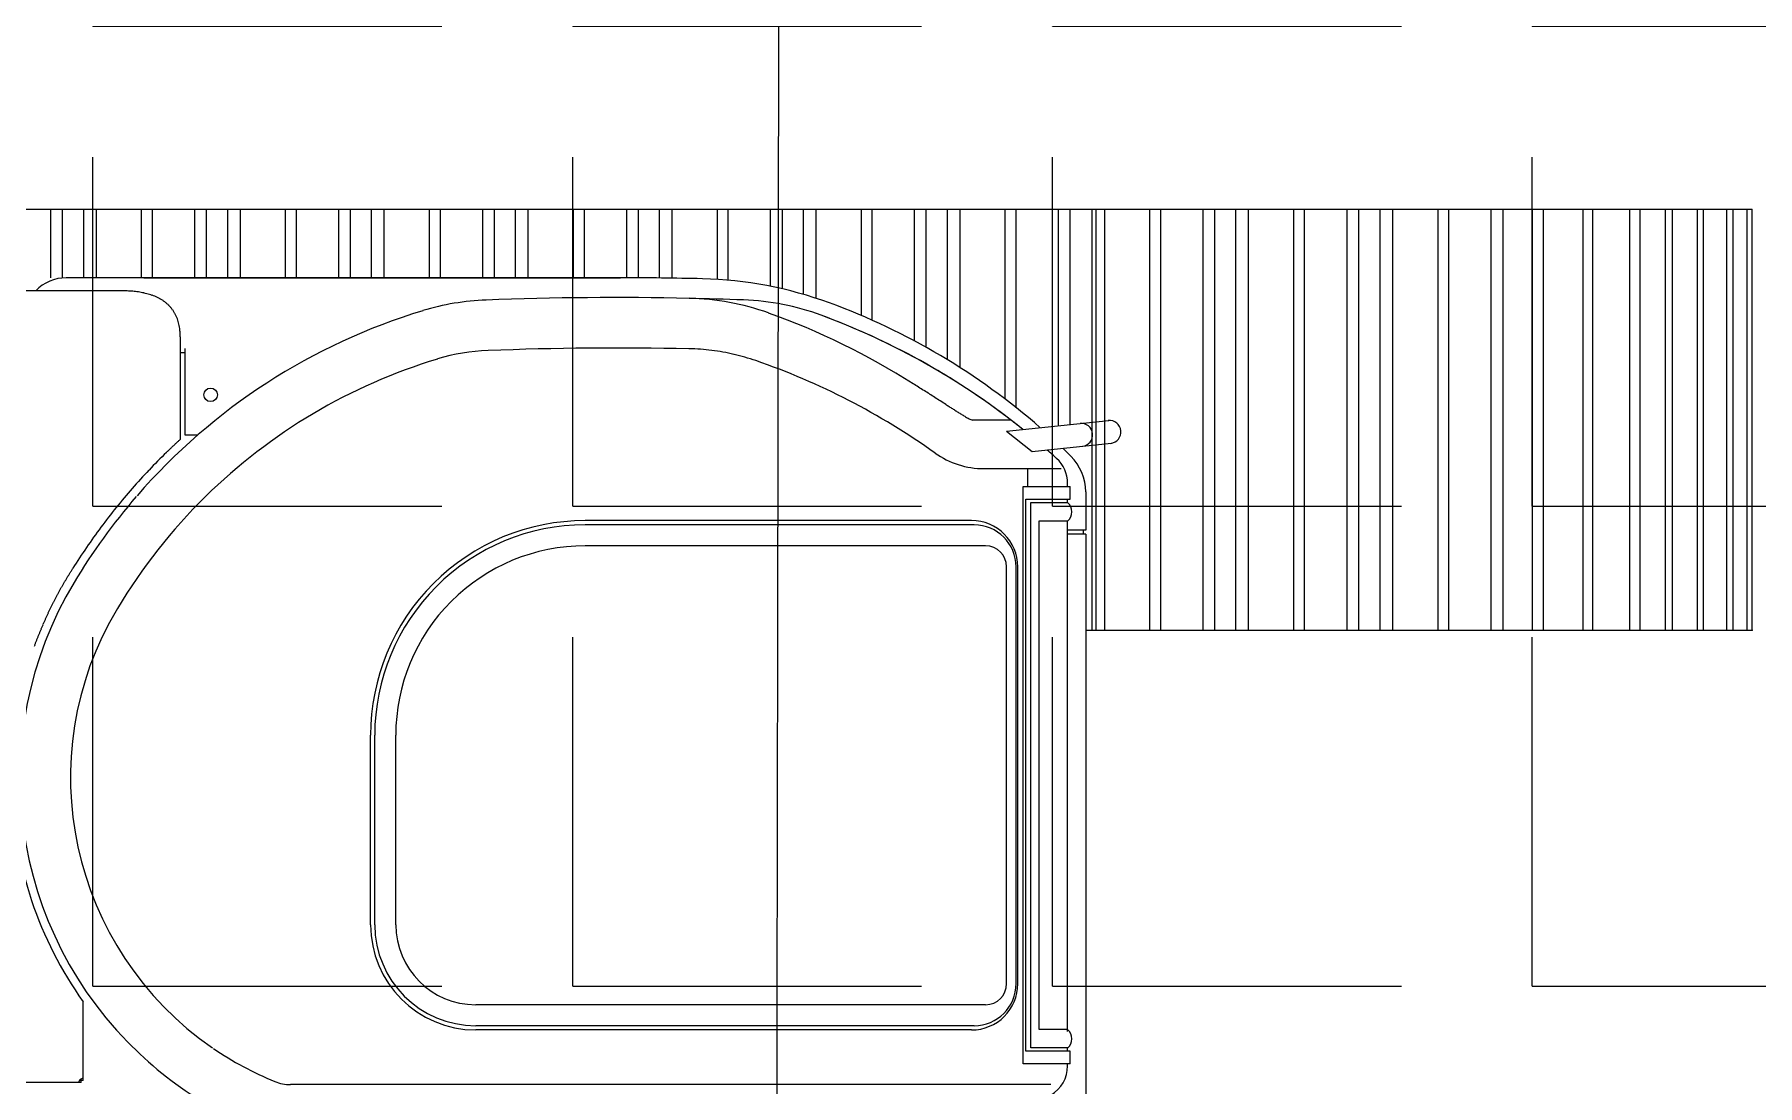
# Model space of a CAD drawing. Header units: metres. Extents: x 668617 to 675126, y 2286318 to 2293677.
# Drawn here: x 669149.975 to 669152.938, y 2287258.705 to 2287260.511 of the extents above; entities that cross this region are included whole.
import ezdxf

# ---------------------------------------------------------------- set-up
doc = ezdxf.new("R2010")
doc.units = ezdxf.units.M
doc.header["$MEASUREMENT"] = 0
for name, color, linetype in [('0_GUIA', 6, 'Continuous'), ('0_VEH_CONSTRUCCION', 250, 'Continuous'), ('DMTG-ZONA-TRABAJO', 250, 'Continuous')]:
    doc.layers.add(name, color=color, linetype=linetype)

# ---------------------------------------------------------------- blocks, each defined once
blk = doc.blocks.new('excavadora planta')
at = {"color": 0}
for p, q in [((-3.312, -0.8632), (-3.312, -0.1704)), ((-3.2703, -0.2061), (-2.3626, -0.2061)), ((-2.1147, -0.2108), (-2.1147, -0.305)), ((-2.1147, -0.2108), (-2.1102, -0.2108)), ((-2.1124, -0.2085), (-2.1124, -0.213)), ((-2.1124, -0.2085), (-1.8924, -0.2085)), ((-3.2934, -0.2307), (-3.2934, -0.2458)), ((-3.2934, -0.2307), (-3.2375, -0.2307)), ((-3.2934, -0.2458), (-3.2405, -0.2458)), ((-3.2904, -0.2284), (-3.2904, -0.2307)), ((-3.2904, -0.2458), (-3.2904, -0.2498)), ((-3.2405, -0.2458), (-3.2405, -0.905)), ((-3.2375, -0.2307), (-3.2375, -0.9201)), ((-3.2904, -0.2498), (-3.2465, -0.2498)), ((-3.2465, -0.2498), (-3.2465, -0.901)), ((-3.2904, -0.2694), (-3.2904, -0.8789)), ((-3.2904, -0.2719), (-3.2566, -0.2719)), ((-3.2904, -0.2719), (-3.2904, -0.8789)), ((-3.2566, -0.2719), (-3.2566, -0.8789)), ((-3.1787, -0.2764), (-2.5836, -0.2764)), ((-3.1757, -0.2714), (-2.5836, -0.2714)), ((-3.1925, -0.3015), (-2.5836, -0.3015)), ((-3.2309, -0.3266), (-3.2309, -0.8241)), ((-3.2289, -0.3266), (-3.2289, -0.8241)), ((-3.2176, -0.3266), (-3.2176, -0.8241)), ((-2.4881, -0.397), (-2.4881, -0.6231)), ((-2.463, -0.397), (-2.463, -0.6231)), ((-2.458, -0.397), (-2.458, -0.6231)), ((-4.1079, -0.7486), (-4.1079, -1.251)), ((-3.312, -0.7486), (-4.1079, -0.7486)), ((-4.1018, -0.7486), (-4.1018, -1.251)), ((-4.0852, -0.7486), (-4.0852, -1.251)), ((-4.0775, -0.7486), (-4.0775, -1.251)), ((-4.0497, -0.7486), (-4.0497, -1.251)), ((-4.0425, -0.7486), (-4.0425, -1.251)), ((-4.0128, -0.7486), (-4.0128, -1.251)), ((-4.0045, -0.7486), (-4.0045, -1.251)), ((-3.9743, -0.7486), (-3.9743, -1.251)), ((-3.962, -0.7486), (-3.962, -1.251)), ((-3.9176, -0.7486), (-3.9176, -1.251)), ((-3.9061, -0.7486), (-3.9061, -1.251)), ((-3.9061, -0.7486), (-3.9061, -1.251)), ((-3.8587, -0.7486), (-3.8587, -1.251)), ((-3.8455, -0.7486), (-3.8455, -1.251)), ((-3.8104, -0.7486), (-3.8104, -1.251)), ((-3.7963, -0.7486), (-3.7963, -1.251)), ((-3.7458, -0.7486), (-3.7458, -1.251)), ((-3.7328, -0.7486), (-3.7328, -1.251)), ((-3.6789, -0.7486), (-3.6789, -1.251)), ((-3.6638, -0.7486), (-3.6638, -1.251)), ((-3.6381, -0.7486), (-3.6381, -1.251)), ((-3.6241, -0.7486), (-3.6241, -1.251)), ((-3.5735, -0.7486), (-3.5735, -1.251)), ((-3.5605, -0.7486), (-3.5605, -1.251)), ((-3.5065, -0.7486), (-3.5065, -1.251)), ((-3.4915, -0.7486), (-3.4915, -1.251)), ((-3.4663, -0.7486), (-3.4663, -1.251)), ((-3.4522, -0.7486), (-3.4522, -1.251)), ((-3.4017, -0.7486), (-3.4017, -1.251)), ((-3.3886, -0.7486), (-3.3886, -1.251)), ((-3.3347, -0.7486), (-3.3347, -1.251)), ((-3.3245, -0.7486), (-3.3245, -1.251)), ((-3.3196, -0.7486), (-3.3196, -1.251)), ((-3.312, -0.8632), (-3.2904, -0.8632)), ((-3.3088, -0.8678), (-3.3088, -0.8632)), ((-3.1925, -0.8492), (-2.7142, -0.8492)), ((-3.312, -0.9135), (-3.312, -0.8678)), ((-3.312, -0.8678), (-3.2904, -0.8678)), ((-3.2566, -0.8789), (-3.2904, -0.8789)), ((-3.2566, -0.8789), (-3.2904, -0.8789)), ((-3.1787, -0.8743), (-2.7142, -0.8743)), ((-3.1757, -0.8794), (-2.7142, -0.8794)), ((-3.2405, -0.905), (-3.2934, -0.905)), ((-3.2934, -0.905), (-3.2934, -0.9201)), ((-3.2465, -0.901), (-3.2904, -0.901)), ((-3.2904, -0.901), (-3.2904, -0.905)), ((-3.2375, -0.9201), (-3.2934, -0.9201)), ((-3.2904, -0.9201), (-3.2904, -0.9239)), ((-3.1905, -0.9414), (-3.2828, -0.9414)), ((-3.248, -0.9618), (-3.3425, -0.9717)), ((-3.2174, -0.986), (-3.248, -0.9618)), ((-3.2174, -0.986), (-3.3396, -0.9989)), ((-2.2514, -0.9813), (-2.2368, -0.9813)), ((-2.2368, -0.9813), (-2.2368, -1.0848)), ((-2.2307, -1.0986), (-2.2307, -0.9763)), ((-3.2936, -0.994), (-3.2936, -1.251)), ((-3.2796, -0.9926), (-3.2796, -1.251)), ((-3.2228, -0.9994), (-3.177, -0.9994)), ((-3.229, -1.014), (-3.229, -1.251)), ((-3.216, -1.0242), (-3.216, -1.251)), ((-3.162, -1.0619), (-3.162, -1.251)), ((-3.1469, -1.0713), (-3.1469, -1.251)), ((-3.1217, -1.086), (-3.1217, -1.251)), ((-2.2368, -1.0798), (-2.2307, -1.0798)), ((-3.1077, -1.0937), (-3.1077, -1.251)), ((-2.2307, -1.0986), (-2.2307, -1.0986)), ((-3.0571, -1.1184), (-3.0571, -1.251)), ((-3.0441, -1.1241), (-3.0441, -1.251)), ((-2.9901, -1.1448), (-2.9901, -1.251)), ((-2.975, -1.1493), (-2.975, -1.251)), ((-2.9498, -1.1559), (-2.9498, -1.251)), ((-2.9358, -1.1589), (-2.9358, -1.251)), ((-2.8852, -1.1663), (-2.8852, -1.251)), ((-2.8722, -1.1675), (-2.8722, -1.251)), ((-2.8182, -1.1687), (-2.8182, -1.251)), ((-2.8031, -1.1689), (-2.8031, -1.251)), ((-2.7779, -1.1692), (-2.7779, -1.251)), ((-2.7639, -1.1692), (-2.7639, -1.251)), ((-2.1873, -1.1692), (-2.7566, -1.1692)), ((-2.7566, -1.1692), (-2.0946, -1.1692)), ((-2.7566, -1.1692), (-2.0946, -1.1692)), ((-2.7133, -1.1692), (-2.7133, -1.251)), ((-2.7003, -1.1692), (-2.7003, -1.251)), ((-2.6463, -1.1692), (-2.6463, -1.251)), ((-2.6312, -1.1692), (-2.6312, -1.251)), ((-2.606, -1.1692), (-2.606, -1.251)), ((-2.592, -1.1692), (-2.592, -1.251)), ((-2.5414, -1.1692), (-2.5414, -1.251)), ((-2.5284, -1.1692), (-2.5284, -1.251)), ((-2.4744, -1.1692), (-2.4744, -1.251)), ((-2.4593, -1.1692), (-2.4593, -1.251)), ((-2.4341, -1.1692), (-2.4341, -1.251)), ((-2.4201, -1.1692), (-2.4201, -1.251)), ((-2.3695, -1.1692), (-2.3695, -1.251)), ((-2.3565, -1.1692), (-2.3565, -1.251)), ((-2.3025, -1.1692), (-2.3025, -1.251)), ((-2.2874, -1.1692), (-2.2874, -1.251)), ((-2.2622, -1.1692), (-2.2622, -1.251)), ((-2.2482, -1.1692), (-2.2482, -1.251)), ((-2.1976, -1.1692), (-2.1976, -1.251)), ((-2.1846, -1.1692), (-2.1846, -1.251)), ((-2.1604, -1.1536), (-2.0446, -1.1536)), ((-2.1306, -1.1692), (-2.1306, -1.251)), ((-2.1155, -1.1692), (-2.1155, -1.251)), ((-2.0903, -1.1692), (-2.0903, -1.251)), ((-2.0763, -1.1692), (-2.0763, -1.251)), ((-0.5175, -1.251), (-4.1079, -1.251))]:
    blk.add_line(p, q, dxfattribs=at)
blk.add_circle((-2.267, -1.0295), 0.00804, dxfattribs=at)
for centre, radius, start, end in [((-2.4916, -0.5726), 0.4522, 46.8491, 60.9859), ((-3.2502, -0.2284), 0.0402, 120.2449, 180), ((-2.3626, -0.2563), 0.0502, 67.8228, 90), ((-2.4916, -0.5727), 0.3919, 55.6137, 67.8228), ((-2.1147, -0.2085), 0.00502, 270, 0), ((-2.4916, -0.5727), 0.4522, 328.9973, 46.8579), ((-3.2808, -0.2608), 0.0147, 131.1117, 228.8883), ((-2.4916, -0.5727), 0.3919, 328.9974, 55.4447), ((-3.1757, -0.3266), 0.0553, 90, 180), ((-3.1787, -0.3266), 0.0502, 90, 180), ((-2.5836, -0.397), 0.1256, 0, 90), ((-2.5836, -0.397), 0.1206, 0, 90), ((-3.1925, -0.3266), 0.0251, 90, 180), ((-2.5836, -0.397), 0.0955, 0, 90), ((-2.4916, -0.5727), 0.4623, 1.6968, 35.3892), ((-2.7142, -0.6231), 0.2562, 270, 0), ((-2.7142, -0.6231), 0.2512, 270, 0), ((-2.7142, -0.6231), 0.2261, 270, 0), ((4.5522, -3.3372), 7.1046, 158.56349, 158.57747), ((4.5621, -3.3103), 7.104, 158.78094, 158.79492), ((4.5726, -3.2839), 7.1043, 158.99556, 159.00954), ((4.5825, -3.2582), 7.1044, 159.20373, 159.21771), ((4.5924, -3.2319), 7.1043, 159.41656, 159.43054), ((4.7139, -3.2455), 7.2229, 159.64057, 159.65432), ((4.7233, -3.2188), 7.2225, 159.85168, 159.86543), ((4.7282, -3.1893), 7.2171, 160.07066, 160.08464), ((4.3159, -3.6038), 6.9896, 155.99095, 156.00516), ((4.3276, -3.5791), 6.9902, 156.20036, 156.21457), ((4.338, -3.5532), 6.9894, 156.41487, 156.42908), ((4.351, -3.5289), 6.9916, 156.62625, 156.64023), ((4.3606, -3.5014), 6.9896, 156.84991, 156.86412), ((4.3723, -3.4755), 6.9902, 157.06838, 157.08259), ((4.3821, -3.4514), 6.9899, 157.26726, 157.28147), ((4.3924, -3.4255), 6.9895, 157.48187, 157.49608), ((4.5101, -3.4431), 7.1049, 157.70039, 157.71437), ((4.5206, -3.4155), 7.1043, 157.92424, 157.93822), ((4.5305, -3.3905), 7.1041, 158.12776, 158.14174), ((4.5417, -3.3641), 7.1047, 158.34424, 158.35822), ((-2.7327, -0.4278), 0.6732, 314.4947, 328.9974), ((3.9529, -3.8583), 6.7714, 152.97756, 152.99223), ((4.0614, -3.8823), 6.879, 153.19603, 153.21046), ((4.0735, -3.858), 6.879, 153.40768, 153.42212), ((4.0857, -3.8331), 6.8787, 153.62379, 153.63823), ((4.0978, -3.8088), 6.8789, 153.83545, 153.84989), ((4.1099, -3.7839), 6.8788, 154.05157, 154.06601), ((4.122, -3.7591), 6.8789, 154.2677, 154.28214), ((4.1335, -3.7342), 6.8785, 154.48167, 154.49611), ((4.1457, -3.7093), 6.8788, 154.69779, 154.71223), ((4.1578, -3.6844), 6.8792, 154.91389, 154.92833), ((4.1693, -3.6595), 6.8791, 155.12787, 155.14231), ((4.1802, -3.6346), 6.8785, 155.33978, 155.35422), ((4.2933, -3.6556), 6.9901, 155.55595, 155.57016), ((4.3043, -3.6303), 6.9898, 155.76788, 155.78209), ((3.6951, -4.1166), 6.6676, 150.1865, 150.2014), ((3.7076, -4.0937), 6.6671, 150.39598, 150.41087), ((3.8126, -4.1206), 6.7717, 150.62162, 150.63628), ((3.8252, -4.0973), 6.7713, 150.83112, 150.84579), ((3.8372, -4.0746), 6.7708, 151.03388, 151.04855), ((3.8522, -4.0496), 6.7718, 151.26612, 151.28078), ((3.8642, -4.0268), 6.7715, 151.46888, 151.48355), ((3.8768, -4.0029), 6.7712, 151.6828, 151.69747), ((3.89, -3.9785), 6.7713, 151.90347, 151.91814), ((3.9032, -3.954), 6.7714, 152.12414, 152.13881), ((3.9157, -3.9301), 6.7714, 152.33807, 152.35274), ((3.9283, -3.9067), 6.7718, 152.54758, 152.56225), ((3.9403, -3.8816), 6.7709, 152.76807, 152.78274), ((-2.7327, -0.4278), 0.7335, 319.1041, 328.9974), ((-2.7329, -0.4276), 0.7438, 325.6488, 327.9373), ((3.5525, -4.3545), 6.6674, 147.99667, 148.01157), ((3.5615, -4.3391), 6.667, 148.13504, 148.14993), ((3.57, -4.3254), 6.667, 148.25808, 148.27298), ((3.5796, -4.3106), 6.6674, 148.39484, 148.40974), ((3.5886, -4.2958), 6.6673, 148.52898, 148.54388), ((3.5976, -4.281), 6.6673, 148.66312, 148.67802), ((3.6067, -4.2662), 6.6673, 148.79726, 148.81216), ((3.6157, -4.2514), 6.6674, 148.9314, 148.94629), ((3.6276, -4.2313), 6.6673, 149.1168, 149.13169), ((3.6406, -4.209), 6.667, 149.32442, 149.33932), ((3.6543, -4.186), 6.6671, 149.53888, 149.55378), ((3.6679, -4.1631), 6.6673, 149.75333, 149.76822), ((3.6815, -4.139), 6.667, 149.97639, 149.99129), ((-3.1757, -0.8241), 0.0553, 180, 270), ((-3.1787, -0.8241), 0.0502, 180, 270), ((-3.1925, -0.8241), 0.0251, 180, 270), ((-2.7322, -0.428), 0.743, 323.3577, 325.6488), ((-3.2808, -0.8899), 0.0147, 131.112, 228.888), ((-2.733, -0.4274), 0.744, 321.07, 323.3581), ((-2.7323, -0.428), 0.7431, 318.7793, 321.0702), ((-3.2517, -0.9135), 0.0603, 180, 225.3506), ((-3.2502, -0.9239), 0.0402, 180, 227.6177), ((5.9164, -0.9254), 9.1593, 179.96665, 180.03335), ((-2.7327, -0.4278), 0.6732, 286.8207, 314.4947), ((-2.7327, -0.4278), 0.7335, 286.8207, 318.995), ((-2.7329, -0.4275), 0.7439, 316.491, 318.7795), ((5.8849, -0.936), 9.1278, 179.96654, 180.03346), ((-3.1905, -1.0419), 0.1005, 54.5482, 90), ((-2.7328, -0.4276), 0.7437, 314.2016, 316.4903), ((-2.7292, -0.3845), 0.8039, 225.3506, 226.2954), ((-2.7016, -0.3227), 0.8541, 227.6177, 228.6279), ((-2.7016, -0.3227), 0.8541, 227.6173, 228.6263), ((-2.6422, -0.2718), 0.8448, 234.5482, 250.9509), ((2.2641, -5.7044), 6.5235, 133.43168, 133.44497), ((2.2749, -5.6936), 6.5232, 133.55269, 133.56598), ((2.2857, -5.6835), 6.5233, 133.66976, 133.68306), ((2.2966, -5.6733), 6.5235, 133.78684, 133.80013), ((2.3074, -5.6625), 6.5232, 133.90786, 133.92115), ((2.3176, -5.653), 6.5234, 134.01686, 134.03015), ((2.3278, -5.6429), 6.5232, 134.12983, 134.14312), ((-3.3404, -0.9852), 0.0137, 96.0186, 276.0186), ((-3.3067, -0.9817), 0.0137, 96.0186, 276.0186), ((2.1726, -5.7772), 6.5145, 132.51356, 132.52662), ((2.1874, -5.7753), 6.5231, 132.60791, 132.62121), ((2.2002, -5.7639), 6.5234, 132.74532, 132.75861), ((2.2105, -5.7544), 6.5234, 132.85434, 132.86763), ((2.2213, -5.7443), 6.5233, 132.97142, 132.98471), ((2.2315, -5.7342), 6.5229, 133.08434, 133.09763), ((2.243, -5.724), 6.5234, 133.20559, 133.21888), ((2.2539, -5.7139), 6.5234, 133.32267, 133.33596), ((-2.7292, -0.3845), 0.8039, 228.8999, 249.8417), ((-2.7016, -0.3227), 0.8541, 231.1702, 249.838), ((-2.7016, -0.3227), 0.8541, 231.1718, 232.3951), ((-2.7016, -0.3227), 0.8541, 232.396, 249.838), ((-3.1802, -1.0139), 0.0149, 59.8755, 77.7362), ((-3.2124, -1.0778), 0.0865, 59.5941, 62.6746), ((-3.317, -1.2571), 0.294, 58.7806, 59.6863), ((-3.3738, -1.3505), 0.4033, 58.1023, 58.7626), ((-3.5678, -1.6623), 0.7706, 57.758, 58.1036), ((-3.8569, -2.1213), 1.313, 57.5722, 57.775), ((-4.3556, -2.9065), 2.2432, 57.4555, 57.5742), ((-51.2576, -76.351), 89.3861, 57.434978, 57.437958), ((4.1789, 10.4436), 13.6017, 237.42192, 237.45446), ((-1.1705, 2.0615), 3.6581, 237.4551, 237.5759), ((-1.8069, 1.06), 2.4715, 237.5796, 237.7584), ((-2.0619, 0.6557), 1.9936, 237.7586, 237.9802), ((-2.2262, 0.393), 1.6837, 237.9806, 238.243), ((-2.2766, 0.3116), 1.588, 238.2433, 238.5216), ((-2.6462, -0.3227), 0.8541, 237.4375, 250.3706), ((-2.8334, -0.8254), 0.2591, 250.9546, 256.9105), ((-2.8335, -0.8263), 0.2582, 256.9041, 262.8845), ((-2.8334, -0.8257), 0.2588, 262.8778, 268.843), ((-2.7516, 2.8738), 3.9591, 268.7482, 272.2171), ((-2.6077, -0.8414), 0.2412, 272.2187, 286.8207), ((-2.15, -1.0986), 0.0807, 179.976, 182.3881), ((-2.1578, -1.099), 0.073, 182.3924, 185.0609), ((-2.1635, -1.0995), 0.0672, 185.0563, 187.9514), ((-2.1696, -1.1003), 0.0611, 187.9506, 191.137), ((-2.8921, -0.8415), 0.3015, 249.838, 267.8351), ((-2.8319, -0.8433), 0.3015, 250.3706, 268.7625), ((-2.6077, -0.8414), 0.3015, 272.2187, 286.8207), ((-2.1742, -1.1012), 0.0564, 191.1421, 194.596), ((-2.1783, -1.1023), 0.0522, 194.5931, 198.3257), ((-2.1815, -1.1033), 0.0488, 198.3297, 202.3194), ((-2.1842, -1.1045), 0.0458, 202.3169, 206.5668), ((-2.1858, -1.1052), 0.0441, 206.5659, 210.9813), ((-2.1867, -1.1058), 0.043, 210.9922, 215.5192), ((-2.187, -1.106), 0.0426, 215.5259, 220.0943), ((-2.8427, -0.6939), 0.4743, 249.8417, 268.6083), ((-2.7516, 2.8738), 4.0194, 267.8351, 268.7626), ((-2.7516, 2.8738), 4.0194, 268.7625, 272.2171), ((-2.1867, -1.1058), 0.043, 220.1065, 224.6314), ((-2.1859, -1.1049), 0.0442, 224.6367, 229.0422), ((-2.1846, -1.1035), 0.0461, 229.0347, 233.2558), ((-2.1829, -1.1011), 0.0491, 233.2626, 237.2307), ((-2.1811, -1.0984), 0.0523, 237.2314, 240.9527), ((-2.179, -1.0945), 0.0568, 240.9513, 244.3817), ((-2.1768, -1.0901), 0.0616, 244.3826, 247.5412), ((-2.1746, -1.0848), 0.0674, 247.5393, 250.428), ((-2.1726, -1.079), 0.0735, 250.4268, 253.0747), ((-2.1705, -1.0722), 0.0806, 253.0764, 255.4917), ((-2.1686, -1.0649), 0.0881, 255.4905, 257.6995), ((-2.1669, -1.0568), 0.0965, 257.6979, 259.7151), ((-2.1653, -1.0485), 0.1049, 259.7126, 261.5683), ((-2.164, -1.0394), 0.1141, 261.5704, 263.2759), ((-2.7566, 2.8502), 4.0194, 268.6083, 270), ((-2.1628, -1.0293), 0.1243, 263.2739, 264.8401), ((-2.1618, -1.0184), 0.1352, 264.8376, 266.2773), ((-2.1612, -1.0084), 0.1452, 266.2781, 267.6188), ((-2.1607, -0.9972), 0.1564, 267.6184, 268.8631), ((-2.1604, -0.9838), 0.1699, 268.8627, 270.0084), ((-2.0946, -1.119), 0.0502, 270, 316.3491)]:
    blk.add_arc(centre, radius, start, end, dxfattribs=at)
blk.add_point((-4.1079, -0.7486), dxfattribs=at)

msp = doc.modelspace()

# ---------------------------------------------------------------- hatches: boundary and pattern name
at = {"layer": 'DMTG-ZONA-TRABAJO', "ltscale": 3}
h = msp.add_hatch(dxfattribs=at)
h.set_pattern_fill('ANGLE', color=30, scale=3)
h.set_pattern_definition([(0, (0, 0), (0, 0.825), [0.6, -0.225]), (90, (0, 0), (-0.825, 5e-17), [0.6, -0.225])])
h.paths.add_polyline_path([(669153.26392, 2287266.05324), (669146.52229, 2287266.05324), (669146.52229, 2287256.20827), (669153.26392, 2287256.20827)])

# ---------------------------------------------------------------- linework, layer by layer
at = {"layer": '0_GUIA', "color": 6}
msp.add_lwpolyline([(669151.26629, 2287267.55665), (669151.22386, 2287242.70543)], dxfattribs=at)

# ---------------------------------------------------------------- block references
at = {"layer": '0_VEH_CONSTRUCCION', "xscale": 1.44, "yscale": 1.44, "zscale": 1.44, "rotation": 180}
msp.add_blockref('excavadora planta', (669147.01341, 2287258.40937), dxfattribs=at)

doc.saveas('drawing.dxf')
